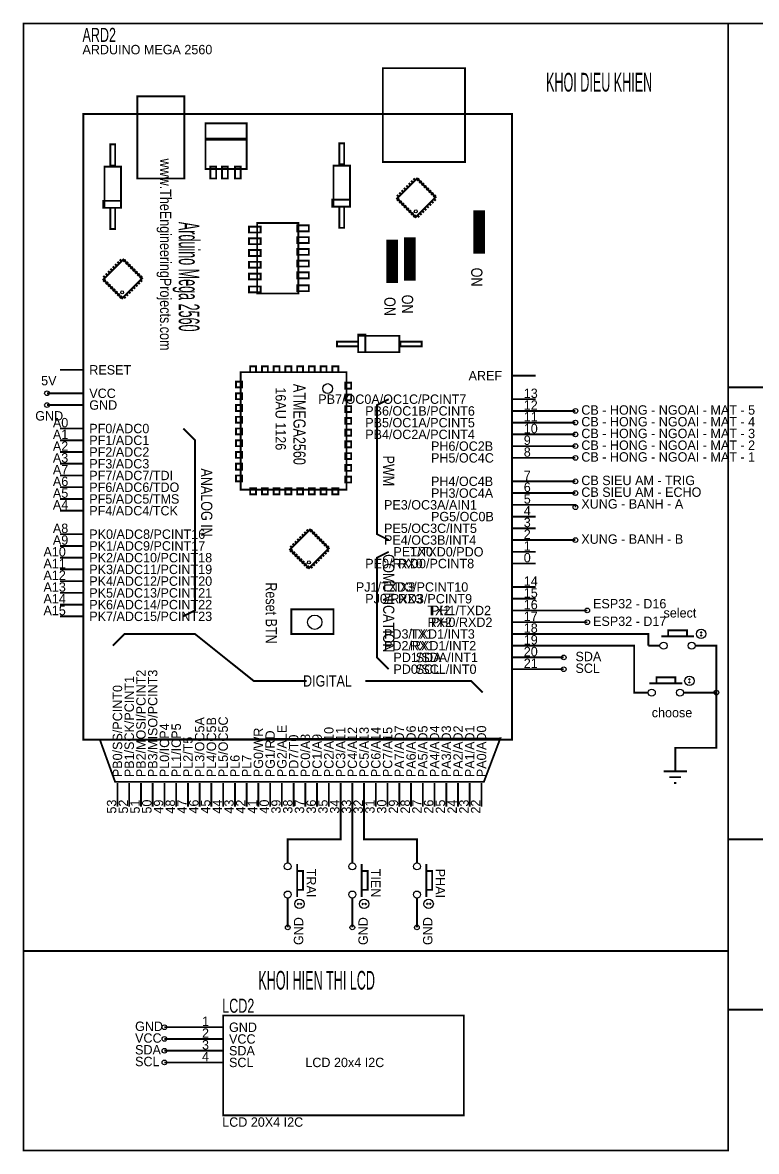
# Model space of a CAD drawing. Header units: inches. Extents: x -31.2 to 14.1, y -5 to 5.1.
# Drawn here: x -31.21 to -24.96, y -4.51 to 5.11 of the extents above; entities that cross this region are included whole.
import ezdxf

# ---------------------------------------------------------------- set-up
doc = ezdxf.new("R2010")
doc.units = ezdxf.units.IN
doc.layers.get('0').update_dxf_attribs({"linetype": 'CONTINUOUS'})

msp = doc.modelspace()

# ---------------------------------------------------------------- linework, layer by layer
for points, const_width in [([(-31.200001, -2.8), (-25.200001, -2.8), (-25.200001, 5.1), (-31.200001, 5.1), (-31.200001, -2.8)], 0.016), ([(-25.200001, 2), (-21.9, 2), (-21.9, 5.1), (-25.200001, 5.1), (-25.200001, 2)], 0.016), ([(-28.139999, 3.92), (-27.440001, 3.92), (-27.440001, 4.72), (-28.139999, 4.72), (-28.139999, 3.92)], 0.016), ([(-30.23, 3.78), (-29.83, 3.78), (-29.83, 4.48), (-30.23, 4.48), (-30.23, 3.78)], 0.016), ([(-30.690001, -1), (-27.040001, -1), (-27.040001, 4.33), (-30.690001, 4.33), (-30.690001, -1)], 0.016), ([(-29.65, 4.12), (-29.299999, 4.12), (-29.299999, 4.25), (-29.65, 4.25), (-29.65, 4.12)], 0.016), ([(-30.459999, 3.89), (-30.42, 3.89), (-30.42, 4.07), (-30.459999, 4.07), (-30.459999, 3.89)], 0.016), ([(-29.65, 3.86), (-29.299999, 3.86), (-29.299999, 4.11), (-29.65, 4.11), (-29.65, 3.86)], 0.016), ([(-28.51, 3.9), (-28.469999, 3.9), (-28.469999, 4.08), (-28.51, 4.08), (-28.51, 3.9)], 0.016), ([(-30.51, 3.53), (-30.370001, 3.53), (-30.370001, 3.88), (-30.51, 3.88), (-30.51, 3.53)], 0.016), ([(-29.610001, 3.78), (-29.559999, 3.78), (-29.559999, 3.88), (-29.610001, 3.88), (-29.610001, 3.78)], 0.016), ([(-29.51, 3.78), (-29.459999, 3.78), (-29.459999, 3.88), (-29.51, 3.88), (-29.51, 3.78)], 0.016), ([(-29.4, 3.78), (-29.35, 3.78), (-29.35, 3.88), (-29.4, 3.88), (-29.4, 3.78)], 0.016), ([(-28.559999, 3.54), (-28.42, 3.54), (-28.42, 3.89), (-28.559999, 3.89), (-28.559999, 3.54)], 0.016), ([(-27.85, 3.78), (-27.690001, 3.62), (-27.860001, 3.45), (-28.02, 3.61), (-27.85, 3.78)], 0.016), ([(-27.9, 3.76), (-27.879999, 3.74)], 0.018), ([(-27.879999, 3.78), (-27.860001, 3.76)], 0.018), ([(-27.85, 3.76), (-27.83, 3.78)], 0.018), ([(-27.83, 3.74), (-27.809999, 3.76)], 0.018), ([(-28, 3.66), (-27.98, 3.64)], 0.018), ([(-27.98, 3.68), (-27.959999, 3.66)], 0.018), ([(-27.959999, 3.7), (-27.940001, 3.68)], 0.018), ([(-27.940001, 3.72), (-27.92, 3.7)], 0.018), ([(-27.92, 3.74), (-27.9, 3.72)], 0.018), ([(-27.809999, 3.72), (-27.790001, 3.74)], 0.018), ([(-27.790001, 3.7), (-27.77, 3.72)], 0.018), ([(-27.77, 3.68), (-27.75, 3.7)], 0.018), ([(-27.75, 3.66), (-27.73, 3.68)], 0.018), ([(-27.73, 3.64), (-27.709999, 3.66)], 0.018), ([(-30.52, 3.53), (-30.370001, 3.53), (-30.370001, 3.59), (-30.52, 3.59), (-30.52, 3.53)], 0.016), ([(-28.57, 3.54), (-28.42, 3.54), (-28.42, 3.6), (-28.57, 3.6), (-28.57, 3.54)], 0.016), ([(-28.02, 3.64), (-28, 3.62)], 0.018), ([(-28.02, 3.59), (-28, 3.61)], 0.018), ([(-28, 3.57), (-27.98, 3.59)], 0.018), ([(-27.98, 3.55), (-27.959999, 3.57)], 0.018), ([(-27.959999, 3.53), (-27.940001, 3.55)], 0.018), ([(-27.77, 3.55), (-27.75, 3.53)], 0.018), ([(-27.75, 3.57), (-27.73, 3.55)], 0.018), ([(-27.73, 3.59), (-27.709999, 3.57)], 0.018), ([(-27.709999, 3.62), (-27.690001, 3.64)], 0.018), ([(-27.709999, 3.61), (-27.690001, 3.59)], 0.018), ([(-27.32, 3.51), (-27.32, 3.14)], 0.1), ([(-30.459999, 3.35), (-30.42, 3.35), (-30.42, 3.53), (-30.459999, 3.53), (-30.459999, 3.35)], 0.016), ([(-28.51, 3.36), (-28.469999, 3.36), (-28.469999, 3.54), (-28.51, 3.54), (-28.51, 3.36)], 0.016), ([(-27.940001, 3.51), (-27.92, 3.53)], 0.018), ([(-27.92, 3.49), (-27.9, 3.51)], 0.018), ([(-27.9, 3.47), (-27.879999, 3.49)], 0.018), ([(-27.879999, 3.45), (-27.860001, 3.47)], 0.018), ([(-27.85, 3.47), (-27.83, 3.45)], 0.018), ([(-27.83, 3.49), (-27.809999, 3.47)], 0.018), ([(-27.809999, 3.51), (-27.790001, 3.49)], 0.018), ([(-27.790001, 3.53), (-27.77, 3.51)], 0.018), ([(-29.280001, 3.32), (-29.18, 3.32), (-29.18, 3.37), (-29.280001, 3.37), (-29.280001, 3.32)], 0.016), ([(-29.209999, 2.8), (-28.860001, 2.8), (-28.860001, 3.4), (-29.209999, 3.4), (-29.209999, 2.8)], 0.016), ([(-28.870001, 3.33), (-28.77, 3.33), (-28.77, 3.38), (-28.870001, 3.38), (-28.870001, 3.33)], 0.016), ([(-27.360001, 3.24), (-27.280001, 3.24), (-27.280001, 3.42), (-27.360001, 3.42), (-27.360001, 3.24)], 0.016), ([(-29.280001, 3.22), (-29.18, 3.22), (-29.18, 3.27), (-29.280001, 3.27), (-29.280001, 3.22)], 0.016), ([(-28.870001, 3.23), (-28.77, 3.23), (-28.77, 3.28), (-28.870001, 3.28), (-28.870001, 3.23)], 0.016), ([(-28.059999, 3.26), (-28.059999, 2.89)], 0.1), ([(-27.91, 3.28), (-27.91, 2.91)], 0.1), ([(-29.280001, 3.12), (-29.18, 3.12), (-29.18, 3.17), (-29.280001, 3.17), (-29.280001, 3.12)], 0.016), ([(-28.870001, 3.13), (-28.77, 3.13), (-28.77, 3.18), (-28.870001, 3.18), (-28.870001, 3.13)], 0.016), ([(-28.1, 2.99), (-28.02, 2.99), (-28.02, 3.17), (-28.1, 3.17), (-28.1, 2.99)], 0.016), ([(-27.950001, 3.01), (-27.870001, 3.01), (-27.870001, 3.19), (-27.950001, 3.19), (-27.950001, 3.01)], 0.016), ([(-30.35, 3.09), (-30.190001, 2.93), (-30.360001, 2.76), (-30.52, 2.92), (-30.35, 3.09)], 0.016), ([(-30.4, 3.07), (-30.379999, 3.05)], 0.018), ([(-30.379999, 3.09), (-30.360001, 3.07)], 0.018), ([(-30.35, 3.07), (-30.33, 3.09)], 0.018), ([(-30.33, 3.05), (-30.309999, 3.07)], 0.018), ([(-29.280001, 3.02), (-29.18, 3.02), (-29.18, 3.07), (-29.280001, 3.07), (-29.280001, 3.02)], 0.016), ([(-28.870001, 3.03), (-28.77, 3.03), (-28.77, 3.08), (-28.870001, 3.08), (-28.870001, 3.03)], 0.016), ([(-30.48, 2.99), (-30.459999, 2.97)], 0.018), ([(-30.459999, 3.01), (-30.440001, 2.99)], 0.018), ([(-30.440001, 3.03), (-30.42, 3.01)], 0.018), ([(-30.42, 3.05), (-30.4, 3.03)], 0.018), ([(-30.309999, 3.03), (-30.290001, 3.05)], 0.018), ([(-30.290001, 3.01), (-30.27, 3.03)], 0.018), ([(-30.27, 2.99), (-30.25, 3.01)], 0.018), ([(-30.25, 2.97), (-30.23, 2.99)], 0.018), ([(-28.870001, 2.93), (-28.77, 2.93), (-28.77, 2.98), (-28.870001, 2.98), (-28.870001, 2.93)], 0.016), ([(-30.52, 2.95), (-30.5, 2.93)], 0.018), ([(-30.52, 2.9), (-30.5, 2.92)], 0.018), ([(-30.5, 2.97), (-30.48, 2.95)], 0.018), ([(-30.5, 2.88), (-30.48, 2.9)], 0.018), ([(-30.48, 2.86), (-30.459999, 2.88)], 0.018), ([(-30.25, 2.88), (-30.23, 2.86)], 0.018), ([(-30.23, 2.95), (-30.209999, 2.97)], 0.018), ([(-30.23, 2.9), (-30.209999, 2.88)], 0.018), ([(-30.209999, 2.93), (-30.190001, 2.95)], 0.018), ([(-30.209999, 2.92), (-30.190001, 2.9)], 0.018), ([(-29.280001, 2.92), (-29.18, 2.92), (-29.18, 2.97), (-29.280001, 2.97), (-29.280001, 2.92)], 0.016), ([(-30.459999, 2.84), (-30.440001, 2.86)], 0.018), ([(-30.440001, 2.82), (-30.42, 2.84)], 0.018), ([(-30.42, 2.8), (-30.4, 2.82)], 0.018), ([(-30.4, 2.78), (-30.379999, 2.8)], 0.018), ([(-30.379999, 2.76), (-30.360001, 2.78)], 0.018), ([(-30.35, 2.78), (-30.33, 2.76)], 0.018), ([(-30.33, 2.8), (-30.309999, 2.78)], 0.018), ([(-30.309999, 2.82), (-30.290001, 2.8)], 0.018), ([(-30.290001, 2.84), (-30.27, 2.82)], 0.018), ([(-30.27, 2.86), (-30.25, 2.84)], 0.018), ([(-29.280001, 2.81), (-29.18, 2.81), (-29.18, 2.86), (-29.280001, 2.86), (-29.280001, 2.81)], 0.016), ([(-28.870001, 2.82), (-28.77, 2.82), (-28.77, 2.87), (-28.870001, 2.87), (-28.870001, 2.82)], 0.016), ([(-28.35, 2.3), (-28, 2.3), (-28, 2.44), (-28.35, 2.44), (-28.35, 2.3), (-28.290001, 2.3), (-28.290001, 2.45), (-28.35, 2.45), (-28.35, 2.3)], 0.016), ([(-28.530001, 2.35), (-28.35, 2.35), (-28.35, 2.39), (-28.530001, 2.39), (-28.530001, 2.35)], 0.016), ([(-27.99, 2.35), (-27.809999, 2.35), (-27.809999, 2.39), (-27.99, 2.39), (-27.99, 2.35)], 0.016), ([(-30.889999, 2.15), (-30.690001, 2.15)], 0.016), ([(-29.35, 1.13), (-28.450001, 1.13), (-28.450001, 2.13), (-29.35, 2.13), (-29.35, 1.13)], 0.016), ([(-29.27, 2.13), (-29.219999, 2.13), (-29.219999, 2.18), (-29.27, 2.18), (-29.27, 2.13)], 0.016), ([(-29.17, 2.13), (-29.120001, 2.13), (-29.120001, 2.18), (-29.17, 2.18), (-29.17, 2.13)], 0.016), ([(-29.07, 2.13), (-29.02, 2.13), (-29.02, 2.18), (-29.07, 2.18), (-29.07, 2.13)], 0.016), ([(-28.969999, 2.13), (-28.92, 2.13), (-28.92, 2.18), (-28.969999, 2.18), (-28.969999, 2.13)], 0.016), ([(-28.870001, 2.13), (-28.82, 2.13), (-28.82, 2.18), (-28.870001, 2.18), (-28.870001, 2.13)], 0.016), ([(-28.77, 2.13), (-28.719999, 2.13), (-28.719999, 2.18), (-28.77, 2.18), (-28.77, 2.13)], 0.016), ([(-28.67, 2.13), (-28.620001, 2.13), (-28.620001, 2.18), (-28.67, 2.18), (-28.67, 2.13)], 0.016), ([(-28.57, 2.13), (-28.52, 2.13), (-28.52, 2.18), (-28.57, 2.18), (-28.57, 2.13)], 0.016), ([(-29.389999, 2), (-29.34, 2), (-29.34, 2.05), (-29.389999, 2.05), (-29.389999, 2)], 0.016), ([(-28.459999, 1.99), (-28.41, 1.99), (-28.41, 2.04), (-28.459999, 2.04), (-28.459999, 1.99)], 0.016), ([(-26.84, 2.1), (-27.040001, 2.1)], 0.016), ([(-30.889999, 1.95), (-31, 1.95)], 0.016), ([(-30.889999, 1.95), (-30.690001, 1.95)], 0.016), ([(-29.389999, 1.9), (-29.34, 1.9), (-29.34, 1.95), (-29.389999, 1.95), (-29.389999, 1.9)], 0.016), ([(-28.459999, 1.89), (-28.41, 1.89), (-28.41, 1.94), (-28.459999, 1.94), (-28.459999, 1.89)], 0.016), ([(-25.200001, -1.85), (-16.6, -1.85), (-16.6, 2), (-25.200001, 2), (-25.200001, -1.85)], 0.016), ([(-30.889999, 1.85), (-31, 1.85)], 0.016), ([(-30.889999, 1.85), (-30.690001, 1.85)], 0.016), ([(-29.389999, 1.8), (-29.34, 1.8), (-29.34, 1.85), (-29.389999, 1.85), (-29.389999, 1.8)], 0.016), ([(-28.459999, 1.79), (-28.41, 1.79), (-28.41, 1.84), (-28.459999, 1.84), (-28.459999, 1.79)], 0.016), ([(-28.09, 1.9), (-28.190001, 1.85), (-28.190001, 0.75), (-28.09, 0.7)], 0.016), ([(-26.84, 1.9), (-27.040001, 1.9)], 0.016), ([(-29.389999, 1.7), (-29.34, 1.7), (-29.34, 1.75), (-29.389999, 1.75), (-29.389999, 1.7)], 0.016), ([(-28.459999, 1.69), (-28.41, 1.69), (-28.41, 1.74), (-28.459999, 1.74), (-28.459999, 1.69)], 0.016), ([(-26.84, 1.8), (-27.040001, 1.8)], 0.016), ([(-26.84, 1.8), (-26.5, 1.8)], 0.016), ([(-30.889999, 1.65), (-30.690001, 1.65)], 0.016), ([(-29.84, 0.05), (-29.74, 0.1), (-29.74, 1.55), (-29.84, 1.65)], 0.016), ([(-29.389999, 1.6), (-29.34, 1.6), (-29.34, 1.65), (-29.389999, 1.65), (-29.389999, 1.6)], 0.016), ([(-28.459999, 1.59), (-28.41, 1.59), (-28.41, 1.64), (-28.459999, 1.64), (-28.459999, 1.59)], 0.016), ([(-26.84, 1.7), (-27.040001, 1.7)], 0.016), ([(-26.84, 1.7), (-26.5, 1.7)], 0.016), ([(-30.889999, 1.55), (-30.690001, 1.55)], 0.016), ([(-29.389999, 1.5), (-29.34, 1.5), (-29.34, 1.55), (-29.389999, 1.55), (-29.389999, 1.5)], 0.016), ([(-28.459999, 1.49), (-28.41, 1.49), (-28.41, 1.54), (-28.459999, 1.54), (-28.459999, 1.49)], 0.016), ([(-26.84, 1.6), (-27.040001, 1.6)], 0.016), ([(-26.84, 1.6), (-26.5, 1.6)], 0.016), ([(-30.889999, 1.45), (-30.690001, 1.45)], 0.016), ([(-29.389999, 1.4), (-29.34, 1.4), (-29.34, 1.45), (-29.389999, 1.45), (-29.389999, 1.4)], 0.016), ([(-28.459999, 1.39), (-28.41, 1.39), (-28.41, 1.44), (-28.459999, 1.44), (-28.459999, 1.39)], 0.016), ([(-26.84, 1.5), (-27.040001, 1.5)], 0.016), ([(-26.84, 1.5), (-26.5, 1.5)], 0.016), ([(-30.889999, 1.35), (-30.690001, 1.35)], 0.016), ([(-29.389999, 1.3), (-29.34, 1.3), (-29.34, 1.35), (-29.389999, 1.35), (-29.389999, 1.3)], 0.016), ([(-28.459999, 1.29), (-28.41, 1.29), (-28.41, 1.34), (-28.459999, 1.34), (-28.459999, 1.29)], 0.016), ([(-26.84, 1.4), (-27.040001, 1.4)], 0.016), ([(-26.84, 1.4), (-26.5, 1.4)], 0.016), ([(-30.889999, 1.25), (-30.690001, 1.25)], 0.016), ([(-29.389999, 1.2), (-29.34, 1.2), (-29.34, 1.25), (-29.389999, 1.25), (-29.389999, 1.2)], 0.016), ([(-30.889999, 1.15), (-30.690001, 1.15)], 0.016), ([(-28.459999, 1.19), (-28.41, 1.19), (-28.41, 1.24), (-28.459999, 1.24), (-28.459999, 1.19)], 0.016), ([(-26.84, 1.2), (-27.040001, 1.2)], 0.016), ([(-26.84, 1.2), (-26.5, 1.2)], 0.016), ([(-30.889999, 1.05), (-30.690001, 1.05)], 0.016), ([(-29.27, 1.09), (-29.219999, 1.09), (-29.219999, 1.14), (-29.27, 1.14), (-29.27, 1.09)], 0.016), ([(-29.17, 1.09), (-29.120001, 1.09), (-29.120001, 1.14), (-29.17, 1.14), (-29.17, 1.09)], 0.016), ([(-29.07, 1.09), (-29.02, 1.09), (-29.02, 1.14), (-29.07, 1.14), (-29.07, 1.09)], 0.016), ([(-28.969999, 1.09), (-28.92, 1.09), (-28.92, 1.14), (-28.969999, 1.14), (-28.969999, 1.09)], 0.016), ([(-28.870001, 1.09), (-28.82, 1.09), (-28.82, 1.14), (-28.870001, 1.14), (-28.870001, 1.09)], 0.016), ([(-28.77, 1.09), (-28.719999, 1.09), (-28.719999, 1.14), (-28.77, 1.14), (-28.77, 1.09)], 0.016), ([(-28.67, 1.09), (-28.620001, 1.09), (-28.620001, 1.14), (-28.67, 1.14), (-28.67, 1.09)], 0.016), ([(-28.57, 1.09), (-28.52, 1.09), (-28.52, 1.14), (-28.57, 1.14), (-28.57, 1.09)], 0.016), ([(-26.84, 1.1), (-27.040001, 1.1)], 0.016), ([(-26.84, 1.1), (-26.5, 1.1)], 0.016), ([(-26.84, 1), (-27.040001, 1)], 0.016), ([(-26.84, 1), (-26.5, 1), (-26.5, 0.98)], 0.016), ([(-30.889999, 0.95), (-30.690001, 0.95)], 0.016), ([(-26.84, 0.9), (-27.040001, 0.9)], 0.016), ([(-28.76, 0.79), (-28.6, 0.63), (-28.77, 0.46), (-28.93, 0.62), (-28.76, 0.79)], 0.016), ([(-28.809999, 0.77), (-28.790001, 0.75)], 0.018), ([(-28.790001, 0.79), (-28.77, 0.77)], 0.018), ([(-28.76, 0.77), (-28.74, 0.79)], 0.018), ([(-28.74, 0.75), (-28.719999, 0.77)], 0.018), ([(-26.84, 0.8), (-27.040001, 0.8)], 0.016), ([(-30.889999, 0.75), (-30.690001, 0.75)], 0.016), ([(-28.91, 0.67), (-28.889999, 0.65)], 0.018), ([(-28.889999, 0.69), (-28.870001, 0.67)], 0.018), ([(-28.870001, 0.71), (-28.85, 0.69)], 0.018), ([(-28.85, 0.73), (-28.83, 0.71)], 0.018), ([(-28.83, 0.75), (-28.809999, 0.73)], 0.018), ([(-28.719999, 0.73), (-28.700001, 0.75)], 0.018), ([(-28.700001, 0.71), (-28.68, 0.73)], 0.018), ([(-28.68, 0.69), (-28.66, 0.71)], 0.018), ([(-28.66, 0.67), (-28.639999, 0.69)], 0.018), ([(-28.639999, 0.65), (-28.620001, 0.67)], 0.018), ([(-26.84, 0.7), (-27.040001, 0.7)], 0.016), ([(-26.84, 0.7), (-26.5, 0.7)], 0.016), ([(-30.889999, 0.65), (-30.690001, 0.65)], 0.016), ([(-28.93, 0.65), (-28.91, 0.63)], 0.018), ([(-28.93, 0.6), (-28.91, 0.62)], 0.018), ([(-28.91, 0.58), (-28.889999, 0.6)], 0.018), ([(-28.889999, 0.56), (-28.870001, 0.58)], 0.018), ([(-28.66, 0.58), (-28.639999, 0.56)], 0.018), ([(-28.639999, 0.6), (-28.620001, 0.58)], 0.018), ([(-28.620001, 0.63), (-28.6, 0.65)], 0.018), ([(-28.620001, 0.62), (-28.6, 0.6)], 0.018), ([(-28.09, 0.6), (-28.190001, 0.55), (-28.190001, -0.3), (-28.09, -0.4)], 0.016), ([(-26.84, 0.6), (-27.040001, 0.6)], 0.016), ([(-30.889999, 0.55), (-30.690001, 0.55)], 0.016), ([(-28.870001, 0.54), (-28.85, 0.56)], 0.018), ([(-28.85, 0.52), (-28.83, 0.54)], 0.018), ([(-28.83, 0.5), (-28.809999, 0.52)], 0.018), ([(-28.809999, 0.48), (-28.790001, 0.5)], 0.018), ([(-28.790001, 0.46), (-28.77, 0.48)], 0.018), ([(-28.76, 0.48), (-28.74, 0.46)], 0.018), ([(-28.74, 0.5), (-28.719999, 0.48)], 0.018), ([(-28.719999, 0.52), (-28.700001, 0.5)], 0.018), ([(-28.700001, 0.54), (-28.68, 0.52)], 0.018), ([(-28.68, 0.56), (-28.66, 0.54)], 0.018), ([(-26.84, 0.5), (-27.040001, 0.5)], 0.016), ([(-30.889999, 0.45), (-30.690001, 0.45)], 0.016), ([(-30.889999, 0.35), (-30.690001, 0.35)], 0.016), ([(-26.84, 0.3), (-27.040001, 0.3)], 0.016), ([(-30.889999, 0.25), (-30.690001, 0.25)], 0.016), ([(-26.84, 0.2), (-27.040001, 0.2)], 0.016), ([(-30.889999, 0.15), (-30.690001, 0.15)], 0.016), ([(-28.92, -0.1), (-28.559999, -0.1), (-28.559999, 0.11), (-28.92, 0.11), (-28.92, -0.1)], 0.016), ([(-26.84, 0.1), (-27.040001, 0.1)], 0.016), ([(-26.84, 0.1), (-26.4, 0.1)], 0.016), ([(-30.889999, 0.05), (-30.690001, 0.05)], 0.016), ([(-26.84, 0), (-27.040001, 0)], 0.016), ([(-26.84, 0), (-26.4, 0)], 0.016), ([(-28.790001, -0.5), (-29.24, -0.5), (-29.74, -0.1), (-30.34, -0.1), (-30.440001, -0.2)], 0.016), ([(-26.84, -0.1), (-27.040001, -0.1)], 0.016), ([(-25.879999, -0.2), (-25.879999, -0.1), (-26.84, -0.1)], 0.016), ([(-25.709999, -0.12), (-25.549999, -0.12), (-25.549999, -0.07), (-25.709999, -0.07), (-25.709999, -0.12)], 0.016), ([(-25.440001, -0.09), (-25.43, -0.08), (-25.42, -0.09)], 0.008), ([(-25.43, -0.12), (-25.43, -0.08)], 0.008), ([(-26.84, -0.2), (-27.040001, -0.2)], 0.016), ([(-25.98, -0.6), (-26, -0.6), (-26, -0.2), (-26.84, -0.2)], 0.016), ([(-25.879999, -0.2), (-25.780001, -0.2)], 0.016), ([(-25.77, -0.12), (-25.49, -0.12)], 0.016), ([(-25.379999, -0.2), (-25.48, -0.2)], 0.016), ([(-25.43, -0.12), (-25.440001, -0.11)], 0.008), ([(-25.43, -0.12), (-25.42, -0.11)], 0.008), ([(-25.379999, -0.2), (-25.299999, -0.2), (-25.299999, -0.6)], 0.016), ([(-26.84, -0.3), (-27.040001, -0.3)], 0.016), ([(-26.84, -0.3), (-26.6, -0.3)], 0.016), ([(-26.84, -0.4), (-27.040001, -0.4)], 0.016), ([(-26.84, -0.4), (-26.6, -0.4)], 0.016), ([(-25.809999, -0.52), (-25.65, -0.52), (-25.65, -0.47), (-25.809999, -0.47), (-25.809999, -0.52)], 0.016), ([(-25.540001, -0.49), (-25.530001, -0.48), (-25.52, -0.49)], 0.008), ([(-25.530001, -0.52), (-25.530001, -0.48)], 0.008), ([(-27.290001, -0.6), (-27.389999, -0.5), (-28.290001, -0.5)], 0.016), ([(-25.870001, -0.52), (-25.59, -0.52)], 0.016), ([(-25.530001, -0.52), (-25.540001, -0.51)], 0.008), ([(-25.530001, -0.52), (-25.52, -0.51)], 0.008), ([(-25.98, -0.6), (-25.879999, -0.6)], 0.016), ([(-25.65, -1.17), (-25.65, -1.07), (-25.299999, -1.07), (-25.299999, -0.6)], 0.016), ([(-25.48, -0.6), (-25.58, -0.6)], 0.016), ([(-25.48, -0.6), (-25.299999, -0.6)], 0.016), ([(-27.139999, -0.99), (-27.280001, -1.36), (-30.42, -1.36), (-30.549999, -1), (-27.139999, -0.99)], 0.016), ([(-25.65, -1.17), (-25.65, -1.27)], 0.016), ([(-25.75, -1.27), (-25.549999, -1.27)], 0.016), ([(-25.700001, -1.32), (-25.6, -1.32)], 0.016), ([(-30.4, -1.57), (-30.4, -1.37)], 0.016), ([(-30.299999, -1.57), (-30.299999, -1.37)], 0.016), ([(-30.200001, -1.57), (-30.200001, -1.37)], 0.016), ([(-30.1, -1.57), (-30.1, -1.37)], 0.016), ([(-30, -1.57), (-30, -1.37)], 0.016), ([(-29.9, -1.57), (-29.9, -1.37)], 0.016), ([(-29.799999, -1.57), (-29.799999, -1.37)], 0.016), ([(-29.700001, -1.57), (-29.700001, -1.37)], 0.016), ([(-29.6, -1.57), (-29.6, -1.37)], 0.016), ([(-29.5, -1.57), (-29.5, -1.37)], 0.016), ([(-29.4, -1.57), (-29.4, -1.37)], 0.016), ([(-29.299999, -1.57), (-29.299999, -1.37)], 0.016), ([(-29.200001, -1.57), (-29.200001, -1.37)], 0.016), ([(-29.1, -1.57), (-29.1, -1.37)], 0.016), ([(-29, -1.57), (-29, -1.37)], 0.016), ([(-28.9, -1.57), (-28.9, -1.37)], 0.016), ([(-28.799999, -1.57), (-28.799999, -1.37)], 0.016), ([(-28.700001, -1.57), (-28.700001, -1.37)], 0.016), ([(-28.6, -1.57), (-28.6, -1.37)], 0.016), ([(-28.5, -1.57), (-28.5, -1.37)], 0.016), ([(-28.4, -1.57), (-28.4, -1.37)], 0.016), ([(-28.299999, -1.57), (-28.299999, -1.37)], 0.016), ([(-28.200001, -1.57), (-28.200001, -1.37)], 0.016), ([(-28.1, -1.57), (-28.1, -1.37)], 0.016), ([(-28, -1.57), (-28, -1.37)], 0.016), ([(-27.9, -1.57), (-27.9, -1.37)], 0.016), ([(-27.799999, -1.57), (-27.799999, -1.37)], 0.016), ([(-27.700001, -1.57), (-27.700001, -1.37)], 0.016), ([(-27.6, -1.57), (-27.6, -1.37)], 0.016), ([(-27.5, -1.57), (-27.5, -1.37)], 0.016), ([(-27.4, -1.57), (-27.4, -1.37)], 0.016), ([(-27.299999, -1.57), (-27.299999, -1.37)], 0.016), ([(-25.66, -1.37), (-25.639999, -1.37)], 0.016), ([(-28.5, -1.57), (-28.5, -1.85), (-28.950001, -1.85), (-28.950001, -1.95)], 0.016), ([(-28.4, -1.57), (-28.4, -1.95)], 0.016), ([(-28.299999, -1.57), (-28.299999, -1.85), (-27.85, -1.85), (-27.85, -1.95)], 0.016), ([(-25.200001, -3.3), (-16.6, -3.3), (-16.6, -1.85), (-25.200001, -1.85), (-25.200001, -3.3)], 0.016), ([(-28.950001, -1.95), (-28.950001, -2.05)], 0.016), ([(-28.4, -1.95), (-28.4, -2.05)], 0.016), ([(-27.85, -1.95), (-27.85, -2.05)], 0.016), ([(-28.870001, -2.06), (-28.870001, -2.34)], 0.016), ([(-28.870001, -2.28), (-28.82, -2.28), (-28.82, -2.12), (-28.870001, -2.12), (-28.870001, -2.28)], 0.016), ([(-28.32, -2.06), (-28.32, -2.34)], 0.016), ([(-28.32, -2.28), (-28.27, -2.28), (-28.27, -2.12), (-28.32, -2.12), (-28.32, -2.28)], 0.016), ([(-27.77, -2.06), (-27.77, -2.34)], 0.016), ([(-27.77, -2.28), (-27.719999, -2.28), (-27.719999, -2.12), (-27.77, -2.12), (-27.77, -2.28)], 0.016), ([(-28.950001, -2.45), (-28.950001, -2.35)], 0.016), ([(-28.870001, -2.4), (-28.860001, -2.39)], 0.008), ([(-28.870001, -2.4), (-28.83, -2.4)], 0.008), ([(-28.870001, -2.4), (-28.860001, -2.41)], 0.008), ([(-28.84, -2.39), (-28.83, -2.4), (-28.84, -2.41)], 0.008), ([(-28.4, -2.45), (-28.4, -2.35)], 0.016), ([(-28.32, -2.4), (-28.309999, -2.39)], 0.008), ([(-28.32, -2.4), (-28.280001, -2.4)], 0.008), ([(-28.32, -2.4), (-28.309999, -2.41)], 0.008), ([(-28.290001, -2.39), (-28.280001, -2.4), (-28.290001, -2.41)], 0.008), ([(-27.85, -2.45), (-27.85, -2.35)], 0.016), ([(-27.77, -2.4), (-27.76, -2.39)], 0.008), ([(-27.77, -2.4), (-27.73, -2.4)], 0.008), ([(-27.77, -2.4), (-27.76, -2.41)], 0.008), ([(-27.74, -2.39), (-27.73, -2.4), (-27.74, -2.41)], 0.008), ([(-28.950001, -2.45), (-28.950001, -2.6)], 0.016), ([(-28.4, -2.45), (-28.4, -2.6)], 0.016), ([(-27.85, -2.45), (-27.85, -2.6)], 0.016), ([(-31.200001, -4.5), (-25.200001, -4.5), (-25.200001, -2.8), (-31.200001, -2.8), (-31.200001, -4.5)], 0.016), ([(-29.5, -4.2), (-27.450001, -4.2), (-27.450001, -3.35), (-29.5, -3.35), (-29.5, -4.2)], 0.016), ([(-29.700001, -3.45), (-30, -3.45)], 0.016), ([(-29.700001, -3.45), (-29.5, -3.45)], 0.016), ([(-29.700001, -3.55), (-30, -3.55)], 0.016), ([(-29.700001, -3.55), (-29.5, -3.55)], 0.016), ([(-29.700001, -3.65), (-30, -3.65)], 0.016), ([(-29.700001, -3.65), (-29.5, -3.65)], 0.016), ([(-29.700001, -3.75), (-30, -3.75)], 0.016), ([(-29.700001, -3.75), (-29.5, -3.75)], 0.016)]:
    msp.add_lwpolyline(points, dxfattribs=dict(const_width=const_width))
for centre, radius in [((-27.860001, 3.5), 0.012426), ((-30.360001, 2.81), 0.012426), ((-28.610001, 1.99), 0.042426), ((-31, 1.95), 0.02), ((-31, 1.85), 0.02), ((-26.5, 1.8), 0.02), ((-26.5, 1.7), 0.02), ((-26.5, 1.6), 0.02), ((-26.5, 1.5), 0.02), ((-26.5, 1.4), 0.02), ((-26.5, 1.2), 0.02), ((-26.5, 1.1), 0.02), ((-26.5, 0.98), 0.02), ((-26.5, 0.7), 0.02), ((-28.77, 0.51), 0.012426), ((-26.4, 0.1), 0.02), ((-28.719999, 0), 0.060828), ((-26.4, 0), 0.02), ((-25.43, -0.1), 0.04), ((-25.75, -0.2), 0.03), ((-25.51, -0.2), 0.03), ((-26.6, -0.3), 0.02), ((-26.6, -0.4), 0.02), ((-25.530001, -0.5), 0.04), ((-25.85, -0.6), 0.03), ((-25.610001, -0.6), 0.03), ((-25.299999, -0.6), 0.02), ((-28.950001, -2.08), 0.03), ((-28.4, -2.08), 0.03), ((-27.85, -2.08), 0.03), ((-28.950001, -2.32), 0.03), ((-28.4, -2.32), 0.03), ((-27.85, -2.32), 0.03), ((-28.85, -2.4), 0.04), ((-28.299999, -2.4), 0.04), ((-27.75, -2.4), 0.04), ((-28.950001, -2.6), 0.02), ((-28.4, -2.6), 0.02), ((-27.85, -2.6), 0.02), ((-30, -3.45), 0.02), ((-30, -3.55), 0.02), ((-30, -3.65), 0.02), ((-30, -3.75), 0.02)]:
    msp.add_circle(centre, radius)

# ---------------------------------------------------------------- texts
for s, height, width, p in [('ARD2', 0.12, 0.666667, (-30.698, 4.943)), ('KHOI DIEU KHIEN', 0.16, 0.5, (-26.75, 4.52)), ('DIGITAL', 0.096, 0.833333, (-28.82, -0.548)), ('KHOI HIEN THI LCD', 0.16, 0.5, (-29.200001, -3.13)), ('LCD2', 0.12, 0.666667, (-29.507999, -3.327))]:
    msp.add_text(s, height=height, dxfattribs=dict(width=width)).set_placement(p)
for s, p in [('ARDUINO MEGA 2560', (-30.698, 4.838)), ('RESET', (-30.639999, 2.11)), ('AREF', (-27.41, 2.06)), ('5V', (-31.049999, 2.018)), ('VCC', (-30.639999, 1.91)), ('PB7/OC0A/OC1C/PCINT7', (-28.690001, 1.86)), ('13', (-26.940001, 1.91)), ('GND', (-30.639999, 1.81)), ('PB6/OC1B/PCINT6', (-28.290001, 1.76)), ('12', (-26.940001, 1.81)), ('CB - HONG - NGOAI - MAT - 5', (-26.450001, 1.768)), ('GND', (-31.1, 1.718)), ('A0', (-30.950001, 1.66)), ('PB5/OC1A/PCINT5', (-28.290001, 1.66)), ('11', (-26.940001, 1.71)), ('CB - HONG - NGOAI - MAT - 4', (-26.450001, 1.668)), ('A1', (-30.950001, 1.56)), ('PF0/ADC0', (-30.639999, 1.61)), ('PB4/OC2A/PCINT4', (-28.290001, 1.56)), ('10', (-26.940001, 1.61)), ('CB - HONG - NGOAI - MAT - 3', (-26.450001, 1.568)), ('A2', (-30.950001, 1.46)), ('PF1/ADC1', (-30.639999, 1.51)), ('PH6/OC2B', (-27.73, 1.46)), ('9', (-26.940001, 1.51)), ('CB - HONG - NGOAI - MAT - 2', (-26.450001, 1.468)), ('PF2/ADC2', (-30.639999, 1.41)), ('PH5/OC4C', (-27.73, 1.36)), ('8', (-26.940001, 1.41)), ('CB - HONG - NGOAI - MAT - 1', (-26.450001, 1.368)), ('A3', (-30.950001, 1.36)), ('PF3/ADC3', (-30.639999, 1.31)), ('A7', (-30.950001, 1.26)), ('PF7/ADC7/TDI', (-30.639999, 1.21)), ('7', (-26.940001, 1.21)), ('A6', (-30.950001, 1.16)), ('PF6/ADC6/TDO', (-30.639999, 1.11)), ('PH4/OC4B', (-27.73, 1.16)), ('6', (-26.940001, 1.11)), ('CB SIEU AM - TRIG', (-26.450001, 1.168)), ('A5', (-30.950001, 1.06)), ('PF5/ADC5/TMS', (-30.639999, 1.01)), ('PH3/OC4A', (-27.73, 1.06)), ('5', (-26.940001, 1.01)), ('CB SIEU AM - ECHO', (-26.450001, 1.068)), ('A4', (-30.950001, 0.96)), ('PF4/ADC4/TCK', (-30.639999, 0.91)), ('PE3/OC3A/AIN1', (-28.129999, 0.96)), ('4', (-26.940001, 0.91)), ('XUNG - BANH - A', (-26.450001, 0.968)), ('PG5/OC0B', (-27.73, 0.86)), ('3', (-26.940001, 0.81)), ('A8', (-30.950001, 0.76)), ('PK0/ADC8/PCINT16', (-30.639999, 0.71)), ('PE5/OC3C/INT5', (-28.129999, 0.76)), ('2', (-26.940001, 0.71)), ('A9', (-30.950001, 0.66)), ('PK1/ADC9/PCINT17', (-30.639999, 0.61)), ('PE4/OC3B/INT4', (-28.129999, 0.66)), ('1', (-26.940001, 0.61)), ('XUNG - BANH - B', (-26.450001, 0.668)), ('A10', (-31.030001, 0.56)), ('PK2/ADC10/PCINT18', (-30.639999, 0.51)), ('PE1/TXD0/PDO', (-28.049999, 0.56)), ('TX0', (-27.91, 0.56)), ('0', (-26.940001, 0.51)), ('A11', (-31.030001, 0.46)), ('PK3/ADC11/PCINT19', (-30.639999, 0.41)), ('PE0/RXD0/PCINT8', (-28.290001, 0.46)), ('RX0', (-28.01, 0.46)), ('A12', (-31.030001, 0.36)), ('PK4/ADC12/PCINT20', (-30.639999, 0.31)), ('14', (-26.940001, 0.31)), ('A13', (-31.030001, 0.26)), ('PK5/ADC13/PCINT21', (-30.639999, 0.21)), ('PJ1/TXD3/PCINT10', (-28.370001, 0.26)), ('TX3', (-28.059999, 0.26)), ('15', (-26.940001, 0.21)), ('A14', (-31.030001, 0.16)), ('PK6/ADC14/PCINT22', (-30.639999, 0.11)), ('PJ0/RXD3/PCINT9', (-28.290001, 0.16)), ('RX3', (-28.01, 0.16)), ('ESP32 - D16', (-26.35, 0.118)), ('A15', (-31.030001, 0.06)), ('TX2', (-27.76, 0.06)), ('PH1/TXD2', (-27.73, 0.06)), ('16', (-26.940001, 0.11)), ('select', (-25.75, 0.04)), ('PK7/ADC15/PCINT23', (-30.639999, 0.01)), ('RX2', (-27.76, -0.04)), ('PH0/RXD2', (-27.73, -0.04)), ('17', (-26.940001, 0.01)), ('ESP32 - D17', (-26.35, -0.032)), ('PD3/TXD1/INT3', (-28.129999, -0.14)), ('TX1', (-27.91, -0.14)), ('18', (-26.940001, -0.09)), ('PD2/RXD1/INT2', (-28.129999, -0.24)), ('RX1', (-27.91, -0.24)), ('19', (-26.940001, -0.19)), ('PD1/SDA/INT1', (-28.049999, -0.34)), ('SDA', (-27.860001, -0.34)), ('20', (-26.940001, -0.29)), ('SDA', (-26.5, -0.332)), ('PD0/SCL/INT0', (-28.049999, -0.44)), ('SCL', (-27.860001, -0.44)), ('21', (-26.940001, -0.39)), ('SCL', (-26.5, -0.432)), ('choose', (-25.85, -0.81)), ('1', (-29.68, -3.44)), ('GND', (-30.25, -3.482)), ('2', (-29.68, -3.54)), ('GND', (-29.450001, -3.49)), ('VCC', (-30.25, -3.582)), ('VCC', (-29.450001, -3.59)), ('SDA', (-30.25, -3.682)), ('3', (-29.68, -3.64)), ('SDA', (-29.450001, -3.69)), ('SCL', (-30.25, -3.782)), ('4', (-29.68, -3.74)), ('SCL', (-29.450001, -3.79)), ('LCD 20x4 I2C', (-28.799999, -3.79)), ('LCD 20X4 I2C', (-29.507999, -4.298))]:
    msp.add_text(s, height=0.08).set_placement(p)
for s, height, width, p in [('www.TheEngineeringProjects.com', 0.096, 0.833333, (-30.038, 3.95)), ('Arduino Mega 2560', 0.176, 0.454545, (-29.878, 3.41)), ('ON', 0.096, 0.833333, (-27.388, 3.02)), ('ON', 0.096, 0.833333, (-28.128, 2.77)), ('ON', 0.096, 0.833333, (-27.978001, 2.79)), ('ATMEGA2560', 0.104, 0.769231, (-28.902, 2.03)), ('16AU 1126', 0.088, 0.909091, (-29.054001, 2)), ('PWM', 0.096, 0.833333, (-28.138, 1.42)), ('ANALOG IN', 0.096, 0.833333, (-29.688, 1.31)), ('COMUNICATION', 0.096, 0.833333, (-28.138, 0.58)), ('Reset BTN', 0.096, 0.833333, (-29.138, 0.34))]:
    msp.add_text(s, height=height, rotation=-90, dxfattribs=dict(width=width)).set_placement(p)
for s, rotation, p in [('PB1/SCK/PCINT1', 90, (-30.26, -1.32)), ('PB2/MOSI/PCINT2', 90, (-30.16, -1.32)), ('PB3/MISO/PCINT3', 90, (-30.059999, -1.32)), ('PB0/SS/PCINT0', 90, (-30.360001, -1.32)), ('PL0/ICP4', 90, (-29.959999, -1.32)), ('PL3/OC5A', 90, (-29.66, -1.32)), ('PL4/OC5B', 90, (-29.559999, -1.32)), ('PL5/OC5C', 90, (-29.459999, -1.32)), ('PL1/ICP5', 90, (-29.860001, -1.32)), ('PG0/WR', 90, (-29.16, -1.32)), ('PG1/RD', 90, (-29.059999, -1.32)), ('PG2/ALE', 90, (-28.959999, -1.32)), ('PD7/T0', 90, (-28.860001, -1.32)), ('PC0/A8', 90, (-28.76, -1.32)), ('PC1/A9', 90, (-28.66, -1.32)), ('PC2/A10', 90, (-28.559999, -1.32)), ('PC3/A11', 90, (-28.459999, -1.32)), ('PC4/A12', 90, (-28.360001, -1.32)), ('PC5/A13', 90, (-28.26, -1.32)), ('PC6/A14', 90, (-28.16, -1.32)), ('PC7/A15', 90, (-28.059999, -1.32)), ('PA7/AD7', 90, (-27.959999, -1.32)), ('PA6/AD6', 90, (-27.860001, -1.32)), ('PA5/AD5', 90, (-27.76, -1.32)), ('PA4/AD4', 90, (-27.66, -1.32)), ('PA3/AD3', 90, (-27.559999, -1.32)), ('PA2/AD2', 90, (-27.459999, -1.32)), ('PA1/AD1', 90, (-27.360001, -1.32)), ('PA0/AD0', 90, (-27.26, -1.32)), ('PL2/T5', 90, (-29.76, -1.32)), ('PL6', 90, (-29.360001, -1.32)), ('PL7', 90, (-29.26, -1.32)), ('53', 90, (-30.41, -1.63)), ('52', 90, (-30.309999, -1.63)), ('51', 90, (-30.209999, -1.63)), ('50', 90, (-30.110001, -1.63)), ('49', 90, (-30.01, -1.63)), ('48', 90, (-29.91, -1.63)), ('47', 90, (-29.809999, -1.63)), ('46', 90, (-29.709999, -1.63)), ('45', 90, (-29.610001, -1.63)), ('44', 90, (-29.51, -1.63)), ('43', 90, (-29.41, -1.63)), ('42', 90, (-29.309999, -1.63)), ('41', 90, (-29.209999, -1.63)), ('40', 90, (-29.110001, -1.63)), ('39', 90, (-29.01, -1.63)), ('38', 90, (-28.91, -1.63)), ('37', 90, (-28.809999, -1.63)), ('36', 90, (-28.709999, -1.63)), ('35', 90, (-28.610001, -1.63)), ('34', 90, (-28.51, -1.63)), ('33', 90, (-28.41, -1.63)), ('32', 90, (-28.309999, -1.63)), ('31', 90, (-28.209999, -1.63)), ('30', 90, (-28.110001, -1.63)), ('29', 90, (-28.01, -1.63)), ('28', 90, (-27.91, -1.63)), ('27', 90, (-27.809999, -1.63)), ('26', 90, (-27.709999, -1.63)), ('25', 90, (-27.610001, -1.63)), ('24', 90, (-27.51, -1.63)), ('23', 90, (-27.41, -1.63)), ('22', 90, (-27.309999, -1.63)), ('TRAI', -90, (-28.790001, -2.1)), ('TIEN', -90, (-28.24, -2.1)), ('PHAI', -90, (-27.690001, -2.1)), ('GND', 90, (-28.818001, -2.75)), ('GND', 90, (-28.268, -2.75)), ('GND', 90, (-27.718, -2.75))]:
    msp.add_text(s, height=0.08, rotation=rotation).set_placement(p)

doc.saveas('drawing.dxf')
